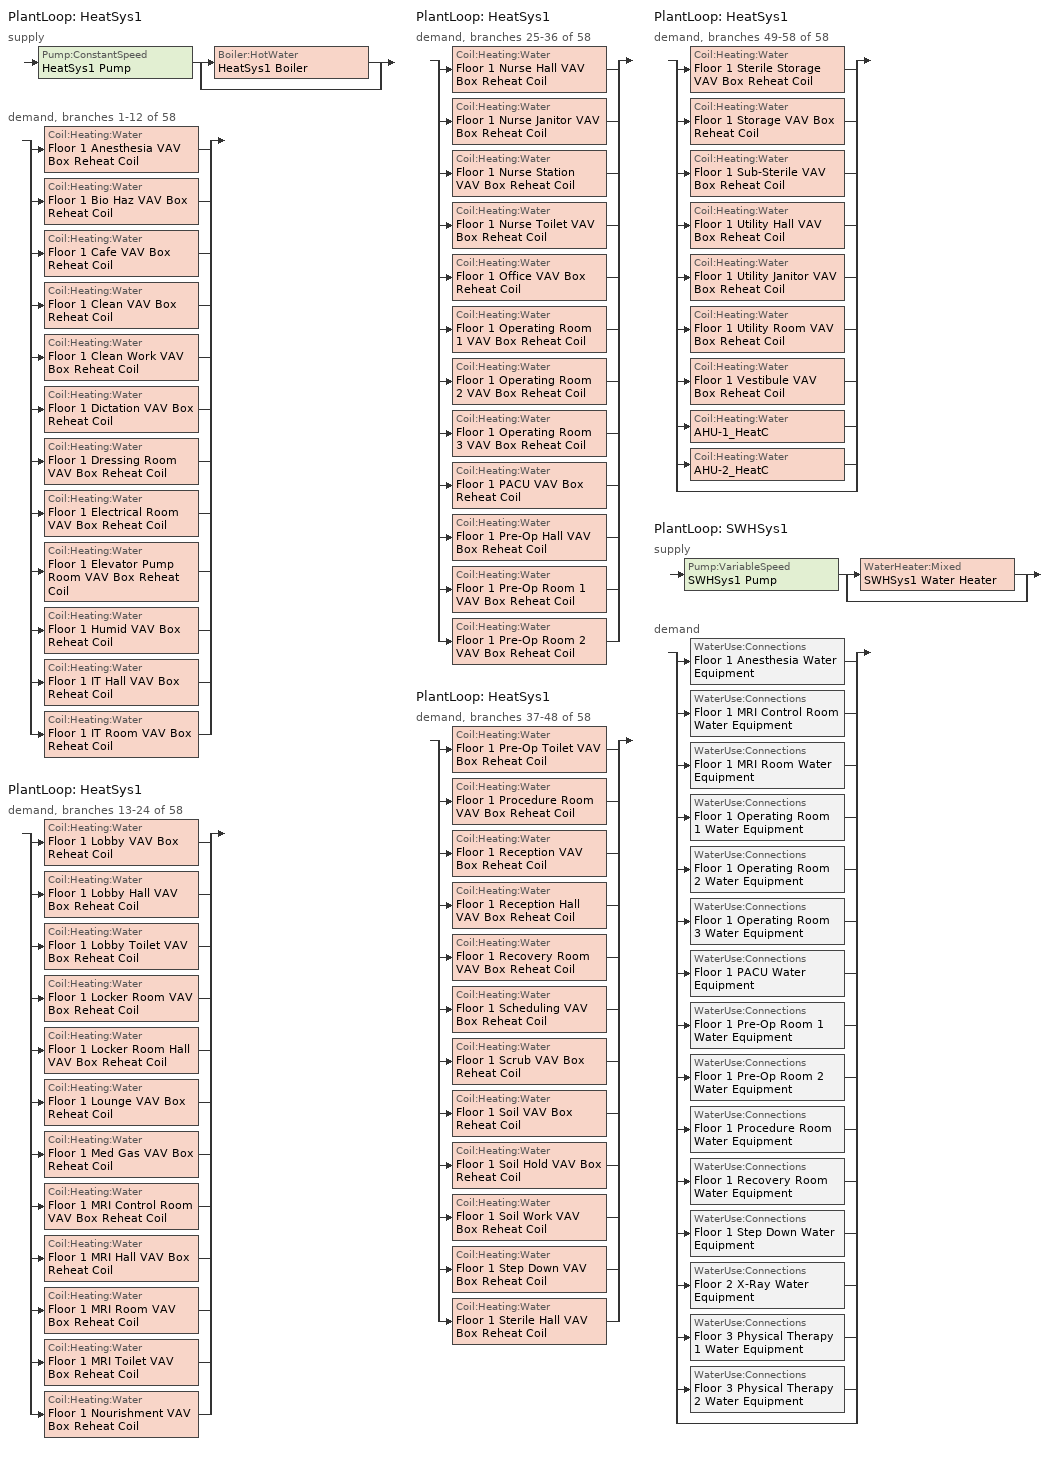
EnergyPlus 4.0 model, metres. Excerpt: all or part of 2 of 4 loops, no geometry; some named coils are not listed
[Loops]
PlantLoop 'HeatSys1'
 supply: Pump:ConstantSpeed 'HeatSys1 Pump' > split
  | Boiler:HotWater 'HeatSys1 Boiler'
  | bypass
 demand, branches 1-12 of 58: split
  | Coil:Heating:Water 'Floor 1 Anesthesia VAV Box Reheat Coil'
  | Coil:Heating:Water 'Floor 1 Bio Haz VAV Box Reheat Coil'
  | Coil:Heating:Water 'Floor 1 Cafe VAV Box Reheat Coil'
  | Coil:Heating:Water 'Floor 1 Clean VAV Box Reheat Coil'
  | Coil:Heating:Water 'Floor 1 Clean Work VAV Box Reheat Coil'
  | Coil:Heating:Water 'Floor 1 Dictation VAV Box Reheat Coil'
  | Coil:Heating:Water 'Floor 1 Dressing Room VAV Box Reheat Coil'
  | Coil:Heating:Water 'Floor 1 Electrical Room VAV Box Reheat Coil'
  | Coil:Heating:Water 'Floor 1 Elevator Pump Room VAV Box Reheat Coil'
  | Coil:Heating:Water 'Floor 1 Humid VAV Box Reheat Coil'
  | Coil:Heating:Water 'Floor 1 IT Hall VAV Box Reheat Coil'
  | Coil:Heating:Water 'Floor 1 IT Room VAV Box Reheat Coil'
PlantLoop 'HeatSys1'
 demand, branches 13-24 of 58: split
  | Coil:Heating:Water 'Floor 1 Lobby VAV Box Reheat Coil'
  | Coil:Heating:Water 'Floor 1 Lobby Hall VAV Box Reheat Coil'
  | Coil:Heating:Water 'Floor 1 Lobby Toilet VAV Box Reheat Coil'
  | Coil:Heating:Water 'Floor 1 Locker Room VAV Box Reheat Coil'
  | Coil:Heating:Water 'Floor 1 Locker Room Hall VAV Box Reheat Coil'
  | Coil:Heating:Water 'Floor 1 Lounge VAV Box Reheat Coil'
  | Coil:Heating:Water 'Floor 1 Med Gas VAV Box Reheat Coil'
  | Coil:Heating:Water 'Floor 1 MRI Control Room VAV Box Reheat Coil'
  | Coil:Heating:Water 'Floor 1 MRI Hall VAV Box Reheat Coil'
  | Coil:Heating:Water 'Floor 1 MRI Room VAV Box Reheat Coil'
  | Coil:Heating:Water 'Floor 1 MRI Toilet VAV Box Reheat Coil'
  | Coil:Heating:Water 'Floor 1 Nourishment VAV Box Reheat Coil'
PlantLoop 'HeatSys1'
 demand, branches 25-36 of 58: split
  | Coil:Heating:Water 'Floor 1 Nurse Hall VAV Box Reheat Coil'
  | Coil:Heating:Water 'Floor 1 Nurse Janitor VAV Box Reheat Coil'
  | Coil:Heating:Water 'Floor 1 Nurse Station VAV Box Reheat Coil'
  | Coil:Heating:Water 'Floor 1 Nurse Toilet VAV Box Reheat Coil'
  | Coil:Heating:Water 'Floor 1 Office VAV Box Reheat Coil'
  | Coil:Heating:Water 'Floor 1 Operating Room 1 VAV Box Reheat Coil'
  | Coil:Heating:Water 'Floor 1 Operating Room 2 VAV Box Reheat Coil'
  | Coil:Heating:Water 'Floor 1 Operating Room 3 VAV Box Reheat Coil'
  | Coil:Heating:Water 'Floor 1 PACU VAV Box Reheat Coil'
  | Coil:Heating:Water 'Floor 1 Pre-Op Hall VAV Box Reheat Coil'
  | Coil:Heating:Water 'Floor 1 Pre-Op Room 1 VAV Box Reheat Coil'
  | Coil:Heating:Water 'Floor 1 Pre-Op Room 2 VAV Box Reheat Coil'
PlantLoop 'HeatSys1'
 demand, branches 37-48 of 58: split
  | Coil:Heating:Water 'Floor 1 Pre-Op Toilet VAV Box Reheat Coil'
  | Coil:Heating:Water 'Floor 1 Procedure Room VAV Box Reheat Coil'
  | Coil:Heating:Water 'Floor 1 Reception VAV Box Reheat Coil'
  | Coil:Heating:Water 'Floor 1 Reception Hall VAV Box Reheat Coil'
  | Coil:Heating:Water 'Floor 1 Recovery Room VAV Box Reheat Coil'
  | Coil:Heating:Water 'Floor 1 Scheduling VAV Box Reheat Coil'
  | Coil:Heating:Water 'Floor 1 Scrub VAV Box Reheat Coil'
  | Coil:Heating:Water 'Floor 1 Soil VAV Box Reheat Coil'
  | Coil:Heating:Water 'Floor 1 Soil Hold VAV Box Reheat Coil'
  | Coil:Heating:Water 'Floor 1 Soil Work VAV Box Reheat Coil'
  | Coil:Heating:Water 'Floor 1 Step Down VAV Box Reheat Coil'
  | Coil:Heating:Water 'Floor 1 Sterile Hall VAV Box Reheat Coil'
PlantLoop 'HeatSys1'
 demand, branches 49-58 of 58: split
  | Coil:Heating:Water 'Floor 1 Sterile Storage VAV Box Reheat Coil'
  | Coil:Heating:Water 'Floor 1 Storage VAV Box Reheat Coil'
  | Coil:Heating:Water 'Floor 1 Sub-Sterile VAV Box Reheat Coil'
  | Coil:Heating:Water 'Floor 1 Utility Hall VAV Box Reheat Coil'
  | Coil:Heating:Water 'Floor 1 Utility Janitor VAV Box Reheat Coil'
  | Coil:Heating:Water 'Floor 1 Utility Room VAV Box Reheat Coil'
  | Coil:Heating:Water 'Floor 1 Vestibule VAV Box Reheat Coil'
  | Coil:Heating:Water 'AHU-1_HeatC'
  | Coil:Heating:Water 'AHU-2_HeatC'
  | bypass
PlantLoop 'SWHSys1'
 supply: Pump:VariableSpeed 'SWHSys1 Pump' > split
  | WaterHeater:Mixed 'SWHSys1 Water Heater'
  | bypass
 demand: split
  | WaterUse:Connections 'Floor 1 Anesthesia Water Equipment'
  | WaterUse:Connections 'Floor 1 MRI Control Room Water Equipment'
  | WaterUse:Connections 'Floor 1 MRI Room Water Equipment'
  | WaterUse:Connections 'Floor 1 Operating Room 1 Water Equipment'
  | WaterUse:Connections 'Floor 1 Operating Room 2 Water Equipment'
  | WaterUse:Connections 'Floor 1 Operating Room 3 Water Equipment'
  | WaterUse:Connections 'Floor 1 PACU Water Equipment'
  | WaterUse:Connections 'Floor 1 Pre-Op Room 1 Water Equipment'
  | WaterUse:Connections 'Floor 1 Pre-Op Room 2 Water Equipment'
  | WaterUse:Connections 'Floor 1 Procedure Room Water Equipment'
  | WaterUse:Connections 'Floor 1 Recovery Room Water Equipment'
  | WaterUse:Connections 'Floor 1 Step Down Water Equipment'
  | WaterUse:Connections 'Floor 2 X-Ray Water Equipment'
  | WaterUse:Connections 'Floor 3 Physical Therapy 1 Water Equipment'
  | WaterUse:Connections 'Floor 3 Physical Therapy 2 Water Equipment'
  | bypass
[Coil:Heating:Water] Availablility Schedule=ALWAYS_ON; U-Factor Times Area Value {W/K}=AUTOSIZE; Maximum Water Flow Rate {m3/s}=AUTOSIZE; Coil Peformance input method=UFactorTimesAreaAndDesignWaterFlowRate; Nominal Capacity=AUTOSIZE; Design Inlet Water Temperature=82.2; Design Inlet Air Temperature=16.6; Design Outlet Water Temperature=71.1; Design Outlet Air Temperature=32.2
Floor 1 Anesthesia VAV Box Reheat Coil; Floor 1 Bio Haz VAV Box Reheat Coil; Floor 1 Cafe VAV Box Reheat Coil; Floor 1 Clean VAV Box Reheat Coil; Floor 1 Clean Work VAV Box Reheat Coil; Floor 1 Dictation VAV Box Reheat Coil; Floor 1 Dressing Room VAV Box Reheat Coil; Floor 1 Electrical Room VAV Box Reheat Coil; Floor 1 Elevator Pump Room VAV Box Reheat Coil; Floor 1 Humid VAV Box Reheat Coil; Floor 1 IT Hall VAV Box Reheat Coil; Floor 1 IT Room VAV Box Reheat Coil; Floor 1 Lobby Hall VAV Box Reheat Coil; Floor 1 Lobby Toilet VAV Box Reheat Coil; Floor 1 Lobby VAV Box Reheat Coil; Floor 1 Locker Room Hall VAV Box Reheat Coil; Floor 1 Locker Room VAV Box Reheat Coil; Floor 1 Lounge VAV Box Reheat Coil; Floor 1 MRI Control Room VAV Box Reheat Coil; Floor 1 MRI Hall VAV Box Reheat Coil; Floor 1 MRI Room VAV Box Reheat Coil; Floor 1 MRI Toilet VAV Box Reheat Coil; Floor 1 Med Gas VAV Box Reheat Coil; Floor 1 Nourishment VAV Box Reheat Coil; Floor 1 Nurse Hall VAV Box Reheat Coil; Floor 1 Nurse Janitor VAV Box Reheat Coil; Floor 1 Nurse Station VAV Box Reheat Coil; Floor 1 Nurse Toilet VAV Box Reheat Coil; Floor 1 Office VAV Box Reheat Coil; Floor 1 Operating Room 1 VAV Box Reheat Coil; Floor 1 Operating Room 2 VAV Box Reheat Coil; Floor 1 Operating Room 3 VAV Box Reheat Coil; Floor 1 PACU VAV Box Reheat Coil; Floor 1 Pre-Op Hall VAV Box Reheat Coil; Floor 1 Pre-Op Room 1 VAV Box Reheat Coil; Floor 1 Pre-Op Room 2 VAV Box Reheat Coil; Floor 1 Pre-Op Toilet VAV Box Reheat Coil; Floor 1 Procedure Room VAV Box Reheat Coil; Floor 1 Reception Hall VAV Box Reheat Coil; Floor 1 Reception VAV Box Reheat Coil; Floor 1 Recovery Room VAV Box Reheat Coil; Floor 1 Scheduling VAV Box Reheat Coil; Floor 1 Scrub VAV Box Reheat Coil; Floor 1 Soil Hold VAV Box Reheat Coil; Floor 1 Soil VAV Box Reheat Coil; Floor 1 Soil Work VAV Box Reheat Coil; Floor 1 Step Down VAV Box Reheat Coil; Floor 1 Sterile Hall VAV Box Reheat Coil; Floor 1 Sterile Storage VAV Box Reheat Coil; Floor 1 Storage VAV Box Reheat Coil; Floor 1 Sub-Sterile VAV Box Reheat Coil; Floor 1 Utility Hall VAV Box Reheat Coil; Floor 1 Utility Janitor VAV Box Reheat Coil; Floor 1 Utility Room VAV Box Reheat Coil; Floor 1 Vestibule VAV Box Reheat Coil
[Boiler:HotWater]
HeatSys1 Boiler: Fuel Type=NATURALGAS; Nominal Capacity {W}=AUTOSIZE; Nominal Thermal Efficiency=0.705; Normalized Boiler Efficiency Curve=HeatSys1 Boiler Non-Condensing Boiler Curve; Design Water Outlet Temperature {C}=82.2; Design Water Flow Rate {m3/s}=AUTOSIZE; Minimum Part Load Ratio=0; Maximum Part Load Ratio=1.2; Optimum Part Load Ratio=1; Water Outlet Upper Temperature Limit {C}=95; Boiler Flow Mode=VariableFlow; Parasitic Electric Load=0; Sizing Factor=0.3
[Pump:ConstantSpeed]
HeatSys1 Pump: Rated Flow Rate {m3/s}=AUTOSIZE; Rated Pump Head {Pa} [179352 Pa = 60 ft]=179352; Rated Power Consumption {W}=AUTOSIZE; Motor Efficiency=0.9; Fraction of Motor Inefficiencies to Fluid Stream=0; Pump Control Type {Continuous | Intermittent}=Intermittent
[PlantEquipmentList]
HeatSys1 Equipment List: HeatSys1 Boiler
SWHSys1 Equipment List: SWHSys1 Water Heater
[Sizing:Plant] Loop Type {COOLING | HEATING}=Heating
Name | Design Loop Exit Temperature {C} | Design Loop Temperature Difference {C}
HeatSys1 | 82.2 | 11.1
SWHSys1 | 60 | 5
[SetpointManager:Scheduled] Control Variable {TEMP}=Temperature
Name | Schedule | Setpoint Node
HeatSys1 Loop Setpoint Manager | HeatSys1 Loop Setpoint Sched | HeatSys1 Supply Outlet Node
SWHSys1 Loop Setpoint Manager | SWHSys1-Loop-Temp-Schedule | SWHSys1 Supply Outlet Node
[PlantEquipmentOperationSchemes] Control Scheme 1 Object Type {*******}=PlantEquipmentOperation:HeatingLoad; Control Scheme 1 Schedule=PlantOnSched
Name | Control Scheme 1
HeatSys1 Loop Operation Scheme List | HeatSys1 Operation Scheme
SWHSys1 Loop Operation Scheme List | SWHSys1 Operation Scheme
[PlantEquipmentOperation:HeatingLoad] Load Range 1 Lower Limit {W}=0; Load Range 1 Upper Limit {W}=1000000000000000
Name | Priority Control 1 Equipment List
HeatSys1 Operation Scheme | HeatSys1 Equipment List
SWHSys1 Operation Scheme | SWHSys1 Equipment List
[PlantLoop] Fluid Type {WATER}=Water; Minimum Loop Temperature {C}=10; Maximum Loop Flow Rate {m3/s}=AUTOSIZE; Minimum Loop Flow Rate {m3/s}=0; Loop Volume {m3}=AUTOSIZE; Load Distribution Scheme {OPTIMAL | SEQUENTIAL}=Optimal
Name | Loop Equipment Operation Scheme | Maximum Loop Temperature {C}
HeatSys1 | HeatSys1 Loop Operation Scheme List | 100
SWHSys1 | SWHSys1 Loop Operation Scheme List | 60
[Pump:VariableSpeed]
SWHSys1 Pump: Rated Flow Rate {m3/s}=AUTOSIZE; Rated Pump Head {Pa} [179352 Pa = 60 ft]=179352; Rated Power Consumption {W}=AUTOSIZE; Motor Efficiency=0.9; Fraction of Motor Inefficiencies to Fluid Stream=0; Coefficient 1 of the Part Load Performance Curve=0; Coefficient 2 of the Part Load Performance Curve=1; Coefficient 3 of the Part Load Performance Curve=0; Coefficient 4 of the Part Load Performance Curve=0; Minimum Flow Rate {m3/s}=0; Pump Control Type {Continuous | Intermittent}=Intermittent
[WaterHeater:Mixed]
SWHSys1 Water Heater: Tank Volume {m3}=3; Setpoint Temperature Schedule=SWHSys1 Water Heater Setpoint Temperature Schedule Name; Deadband Temperature Difference {deltaC}=2; Maximum Temperature Limit {C}=82.2222; Heater Control Type {Cycle | Modulate}=Cycle; Heater Maximum Capacity {W}=845000; Heater Fuel Type=NATURALGAS; Heater Thermal Efficiency=0.78; Off Cycle Parasitic Fuel Consumption Rate {W}=20; Off Cycle Parasitic Fuel Type=NATURALGAS; Off Cycle Parasitic Heat Fraction To Tank=0.8; On Cycle Parasitic Fuel Type=NATURALGAS; Ambient Temperature Indicator {Schedule | Zone | Outdoors}=SCHEDULE; Ambient Temperature Schedule=SWHSys1 Water Heater Ambient Temperature Schedule Name; Off Cycle Loss Coefficient to Ambient Temperature {W/K}=6; On Cycle Loss Coefficient to Ambient Temperature {W/K}=6; Use Side Effectiveness=1; Source Side Effectiveness=1; Use Side Design Flow Rate=AUTOSIZE; Source Side Design Flow Rate=AUTOSIZE; Indirect Water Heater Recovery Time=1.5
[WaterUse:Equipment] Flow Rate Fraction Schedule=BLDG_SWH_SCH
Name | Peak Flow Rate {m3/s} | Target Temperature Schedule | Hot Water Supply Temperature Schedule Name  {C} | Zone | Sensible Fraction Schedule | Latent Fraction Schedule
Floor 1 Anesthesia Water Equipment | 1.05556e-06 | Floor 1 Anesthesia Water Equipment Temp Sched | Floor 1 Anesthesia Water Equipment Hot Supply Temp Sched | Floor 1 Anesthesia | Floor 1 Anesthesia Water Equipment Sensible fract sched | Floor 1 Anesthesia Water Equipment Latent fract sched
Floor 1 MRI Control Room Water Equipment | 1.05556e-06 | Floor 1 MRI Control Room Water Equipment Temp Sched | Floor 1 MRI Control Room Water Equipment Hot Supply Temp Sched | Floor 1 MRI Control Room | Floor 1 MRI Control Room Water Equipment Sensible fract sched | Floor 1 MRI Control Room Water Equipment Latent fract sched
Floor 1 MRI Room Water Equipment | 1.05556e-06 | Floor 1 MRI Room Water Equipment Temp Sched | Floor 1 MRI Room Water Equipment Hot Supply Temp Sched | Floor 1 MRI Room | Floor 1 MRI Room Water Equipment Sensible fract sched | Floor 1 MRI Room Water Equipment Latent fract sched
Floor 1 Operating Room 1 Water Equipment | 6.30556e-06 | Floor 1 Operating Room 1 Water Equipment Temp Sched | Floor 1 Operating Room 1 Water Equipment Hot Supply Temp Sched | Floor 1 Operating Room 1 | Floor 1 Operating Room 1 Water Equipment Sensible fract sched | Floor 1 Operating Room 1 Water Equipment Latent fract sched
Floor 1 Operating Room 2 Water Equipment | 6.30556e-06 | Floor 1 Operating Room 2 Water Equipment Temp Sched | Floor 1 Operating Room 2 Water Equipment Hot Supply Temp Sched | Floor 1 Operating Room 2 | Floor 1 Operating Room 2 Water Equipment Sensible fract sched | Floor 1 Operating Room 2 Water Equipment Latent fract sched
Floor 1 Operating Room 3 Water Equipment | 6.30556e-06 | Floor 1 Operating Room 3 Water Equipment Temp Sched | Floor 1 Operating Room 3 Water Equipment Hot Supply Temp Sched | Floor 1 Operating Room 3 | Floor 1 Operating Room 3 Water Equipment Sensible fract sched | Floor 1 Operating Room 3 Water Equipment Latent fract sched
Floor 1 PACU Water Equipment | 1.05556e-06 | Floor 1 PACU Water Equipment Temp Sched | Floor 1 PACU Water Equipment Hot Supply Temp Sched | Floor 1 PACU | Floor 1 PACU Water Equipment Sensible fract sched | Floor 1 PACU Water Equipment Latent fract sched
Floor 1 Pre-Op Room 1 Water Equipment | 1.05556e-06 | Floor 1 Pre-Op Room 1 Water Equipment Temp Sched | Floor 1 Pre-Op Room 1 Water Equipment Hot Supply Temp Sched | Floor 1 Pre-Op Room 1 | Floor 1 Pre-Op Room 1 Water Equipment Sensible fract sched | Floor 1 Pre-Op Room 1 Water Equipment Latent fract sched
Floor 1 Pre-Op Room 2 Water Equipment | 1.05556e-06 | Floor 1 Pre-Op Room 2 Water Equipment Temp Sched | Floor 1 Pre-Op Room 2 Water Equipment Hot Supply Temp Sched | Floor 1 Pre-Op Room 2 | Floor 1 Pre-Op Room 2 Water Equipment Sensible fract sched | Floor 1 Pre-Op Room 2 Water Equipment Latent fract sched
Floor 1 Procedure Room Water Equipment | 1.05556e-06 | Floor 1 Procedure Room Water Equipment Temp Sched | Floor 1 Procedure Room Water Equipment Hot Supply Temp Sched | Floor 1 Procedure Room | Floor 1 Procedure Room Water Equipment Sensible fract sched | Floor 1 Procedure Room Water Equipment Latent fract sched
Floor 1 Recovery Room Water Equipment | 1.05556e-06 | Floor 1 Recovery Room Water Equipment Temp Sched | Floor 1 Recovery Room Water Equipment Hot Supply Temp Sched | Floor 1 Recovery Room | Floor 1 Recovery Room Water Equipment Sensible fract sched | Floor 1 Recovery Room Water Equipment Latent fract sched
Floor 1 Step Down Water Equipment | 1.05556e-06 | Floor 1 Step Down Water Equipment Temp Sched | Floor 1 Step Down Water Equipment Hot Supply Temp Sched | Floor 1 Step Down | Floor 1 Step Down Water Equipment Sensible fract sched | Floor 1 Step Down Water Equipment Latent fract sched
Floor 2 X-Ray Water Equipment | 1.05556e-06 | Floor 2 X-Ray Water Equipment Temp Sched | Floor 2 X-Ray Water Equipment Hot Supply Temp Sched | Floor 2 X-Ray | Floor 2 X-Ray Water Equipment Sensible fract sched | Floor 2 X-Ray Water Equipment Latent fract sched
Floor 3 Physical Therapy 1 Water Equipment | 1.05556e-06 | Floor 3 Physical Therapy 1 Water Equipment Temp Sched | Floor 3 Physical Therapy 1 Water Equipment Hot Supply Temp Sched | Floor 3 Physical Therapy 1 | Floor 3 Physical Therapy 1 Water Equipment Sensible fract sched | Floor 3 Physical Therapy 1 Water Equipment Latent fract sched
Floor 3 Physical Therapy 2 Water Equipment | 1.05556e-06 | Floor 3 Physical Therapy 2 Water Equipment Temp Sched | Floor 3 Physical Therapy 2 Water Equipment Hot Supply Temp Sched | Floor 3 Physical Therapy 2 | Floor 3 Physical Therapy 2 Water Equipment Sensible fract sched | Floor 3 Physical Therapy 2 Water Equipment Latent fract sched
[WaterUse:Connections]
Name | Water Use Equipment 1
Floor 1 Anesthesia Water Equipment | Floor 1 Anesthesia Water Equipment
Floor 1 MRI Control Room Water Equipment | Floor 1 MRI Control Room Water Equipment
Floor 1 MRI Room Water Equipment | Floor 1 MRI Room Water Equipment
Floor 1 Operating Room 1 Water Equipment | Floor 1 Operating Room 1 Water Equipment
Floor 1 Operating Room 2 Water Equipment | Floor 1 Operating Room 2 Water Equipment
Floor 1 Operating Room 3 Water Equipment | Floor 1 Operating Room 3 Water Equipment
Floor 1 PACU Water Equipment | Floor 1 PACU Water Equipment
Floor 1 Pre-Op Room 1 Water Equipment | Floor 1 Pre-Op Room 1 Water Equipment
Floor 1 Pre-Op Room 2 Water Equipment | Floor 1 Pre-Op Room 2 Water Equipment
Floor 1 Procedure Room Water Equipment | Floor 1 Procedure Room Water Equipment
Floor 1 Recovery Room Water Equipment | Floor 1 Recovery Room Water Equipment
Floor 1 Step Down Water Equipment | Floor 1 Step Down Water Equipment
Floor 2 X-Ray Water Equipment | Floor 2 X-Ray Water Equipment
Floor 3 Physical Therapy 1 Water Equipment | Floor 3 Physical Therapy 1 Water Equipment
Floor 3 Physical Therapy 2 Water Equipment | Floor 3 Physical Therapy 2 Water Equipment
[Schedule:Compact]
ALWAYS_ON: Through: 12/31, For: AllDays, Until: 24:00, 1
PlantOnSched: On/Off, Through: 12/31, For: AllDays, Until: 24:00, 1
HeatSys1 Loop Setpoint Sched: Through: 12/31, For: AllDays, Until: 24:00, 82.2
BLDG_SWH_SCH: Fraction, Through: 12/31, For: Weekdays SummerDesignDay, Until: 07:00, 0.01, Until: 08:00, 0.17, Until: 09:00, 0.58, Until: 10:00, 0.66, Until: 11:00, 0.78, Until: 12:00, 0.82, Until: 13:00, 0.71, Until: 14:00, 0.82, Until: 15:00, 0.78, Until: 16:00, 0.74, Until: 17:00, 0.63, Until: 18:00, 0.41, Until: 21:00, 0.18, Until: 22:00, 0.1, Until: 24:00, 0.01, For: Saturday, Until: 08:00, 0.01, Until: 09:00, 0.2, Until: 10:00, 0.28, Until: 12:00, 0.3, Until: 14:00, 0.24, Until: 17:00, 0.23, Until: 18:00, 0.1, Until: 24:00, 0.01, For: Sunday Holidays WinterDesignDay AllOtherDays, Until: 24:00, 0.01
Floor 1 Anesthesia Water Equipment Hot Supply Temp Sched; Floor 1 MRI Control Room Water Equipment Hot Supply Temp Sched; Floor 1 MRI Room Water Equipment Hot Supply Temp Sched; Floor 1 Operating Room 1 Water Equipment Hot Supply Temp Sched; Floor 1 Operating Room 2 Water Equipment Hot Supply Temp Sched; Floor 1 Operating Room 3 Water Equipment Hot Supply Temp Sched; Floor 1 PACU Water Equipment Hot Supply Temp Sched; Floor 1 Pre-Op Room 1 Water Equipment Hot Supply Temp Sched; Floor 1 Pre-Op Room 2 Water Equipment Hot Supply Temp Sched; Floor 1 Procedure Room Water Equipment Hot Supply Temp Sched; Floor 1 Recovery Room Water Equipment Hot Supply Temp Sched; Floor 1 Step Down Water Equipment Hot Supply Temp Sched; Floor 2 X-Ray Water Equipment Hot Supply Temp Sched; Floor 3 Physical Therapy 1 Water Equipment Hot Supply Temp Sched; Floor 3 Physical Therapy 2 Water Equipment Hot Supply Temp Sched: Through: 12/31, For: AllDays, Until: 24:00, 55
Floor 1 Anesthesia Water Equipment Latent fract sched; Floor 1 MRI Control Room Water Equipment Latent fract sched; Floor 1 MRI Room Water Equipment Latent fract sched; Floor 1 Operating Room 1 Water Equipment Latent fract sched; Floor 1 Operating Room 2 Water Equipment Latent fract sched; Floor 1 Operating Room 3 Water Equipment Latent fract sched; Floor 1 PACU Water Equipment Latent fract sched; Floor 1 Pre-Op Room 1 Water Equipment Latent fract sched; Floor 1 Pre-Op Room 2 Water Equipment Latent fract sched; Floor 1 Procedure Room Water Equipment Latent fract sched; Floor 1 Recovery Room Water Equipment Latent fract sched; Floor 1 Step Down Water Equipment Latent fract sched; Floor 2 X-Ray Water Equipment Latent fract sched; Floor 3 Physical Therapy 1 Water Equipment Latent fract sched; Floor 3 Physical Therapy 2 Water Equipment Latent fract sched: Through: 12/31, For: AllDays, Until: 24:00, 0.05
Floor 1 Anesthesia Water Equipment Sensible fract sched; Floor 1 MRI Control Room Water Equipment Sensible fract sched; Floor 1 MRI Room Water Equipment Sensible fract sched; Floor 1 Operating Room 1 Water Equipment Sensible fract sched; Floor 1 Operating Room 2 Water Equipment Sensible fract sched; Floor 1 Operating Room 3 Water Equipment Sensible fract sched; Floor 1 PACU Water Equipment Sensible fract sched; Floor 1 Pre-Op Room 1 Water Equipment Sensible fract sched; Floor 1 Pre-Op Room 2 Water Equipment Sensible fract sched; Floor 1 Procedure Room Water Equipment Sensible fract sched; Floor 1 Recovery Room Water Equipment Sensible fract sched; Floor 1 Step Down Water Equipment Sensible fract sched; Floor 2 X-Ray Water Equipment Sensible fract sched; Floor 3 Physical Therapy 1 Water Equipment Sensible fract sched; Floor 3 Physical Therapy 2 Water Equipment Sensible fract sched: Through: 12/31, For: AllDays, Until: 24:00, 0.2
Floor 1 Anesthesia Water Equipment Temp Sched; Floor 1 MRI Control Room Water Equipment Temp Sched; Floor 1 MRI Room Water Equipment Temp Sched; Floor 1 Operating Room 1 Water Equipment Temp Sched; Floor 1 Operating Room 2 Water Equipment Temp Sched; Floor 1 Operating Room 3 Water Equipment Temp Sched; Floor 1 PACU Water Equipment Temp Sched; Floor 1 Pre-Op Room 1 Water Equipment Temp Sched; Floor 1 Pre-Op Room 2 Water Equipment Temp Sched; Floor 1 Procedure Room Water Equipment Temp Sched; Floor 1 Recovery Room Water Equipment Temp Sched; Floor 1 Step Down Water Equipment Temp Sched; Floor 2 X-Ray Water Equipment Temp Sched; Floor 3 Physical Therapy 1 Water Equipment Temp Sched; Floor 3 Physical Therapy 2 Water Equipment Temp Sched: Through: 12/31, For: AllDays, Until: 24:00, 49
SWHSys1 Water Heater Ambient Temperature Schedule Name: Through: 12/31, For: AllDays, Until: 24:00, 22
SWHSys1 Water Heater Setpoint Temperature Schedule Name; SWHSys1-Loop-Temp-Schedule: Through: 12/31, For: AllDays, Until: 24:00, 60
[Curve:Cubic]
HeatSys1 Boiler Non-Condensing Boiler Curve: Coefficient1 Const=0.626428; Coefficient2 x=0.645644; Coefficient3 x**2=-0.777207; Coefficient4 x**3=0.313807; Minimum Value of x=0.1; Maximum Value of x=1
